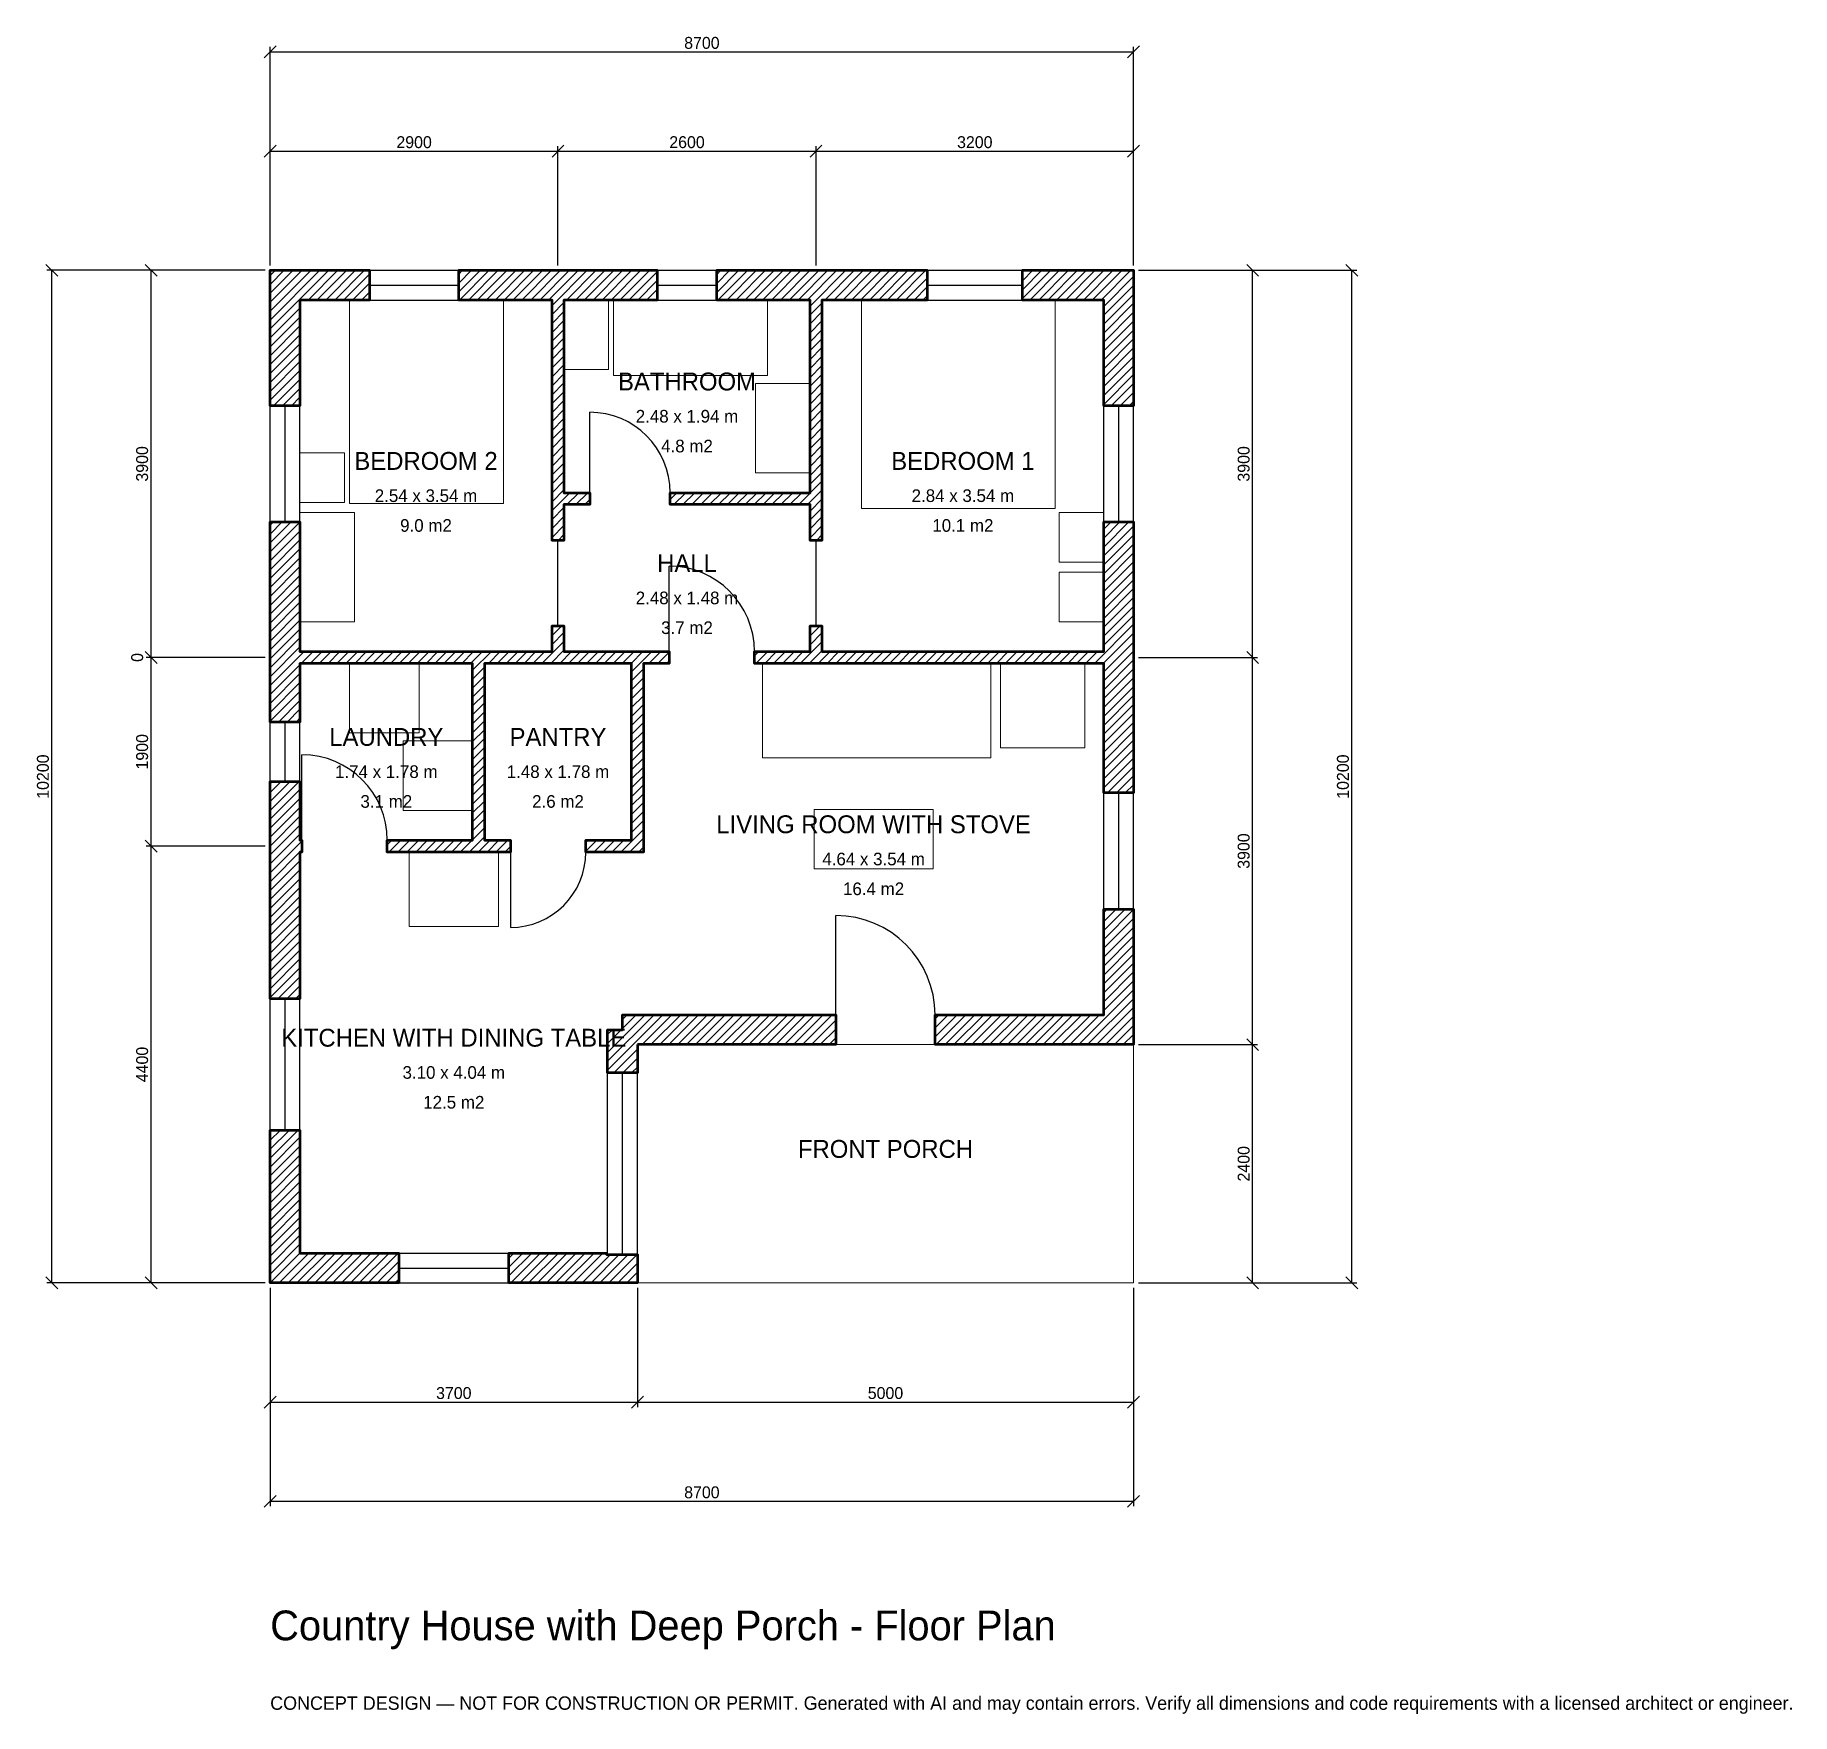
# Model space of a CAD drawing. Header units: millimetres. Extents: x -2369 to 15333, y -4341 to 12569.
import ezdxf
from ezdxf.enums import TextEntityAlignment as Align

# ---------------------------------------------------------------- set-up
doc = ezdxf.new("R2010")
doc.units = ezdxf.units.MM
doc.linetypes.add('DASHED', pattern=[1.524, 1.27, -0.254])
for name, color, linetype, lineweight in [('A-ANNO-DIMS', 1, 'Continuous', 13), ('A-ANNO-TEXT', 7, 'Continuous', 18), ('A-AREA-IDEN', 7, 'Continuous', 18), ('A-DOOR', 2, 'Continuous', 25), ('A-FLOR-FIXT', 9, 'Continuous', 13), ('A-FURN', 9, 'Continuous', 13), ('A-GLAZ', 4, 'Continuous', 25), ('A-SITE-PAVE', 8, 'Continuous', 13), ('A-WALL', 7, 'Continuous', 50), ('A-WALL-PATT', 8, 'Continuous', 13)]:
    doc.layers.add(name, color=color, linetype=linetype, lineweight=lineweight)
doc.dimstyles.new('PLAN', dxfattribs={"dimtxt": 120, "dimasz": 80, "dimexe": 50, "dimexo": 50, "dimgap": 30, "dimtad": 1, "dimdec": 0, "dimtsz": 60, "dimcen": 2.5, "dimclrd": 1, "dimclre": 1, "dimazin": 3, "dimtfac": 1, "dimtmove": 0, "dimatfit": 3})

msp = doc.modelspace()

# ---------------------------------------------------------------- hatches: boundary and pattern name
at = {"layer": 'A-WALL-PATT'}
h = msp.add_hatch(dxfattribs=at)
h.set_pattern_fill('ANSI31', color=8, scale=20)
h.paths.add_polyline_path([(-0.001, 0), (-0.001, 300), (0, 300), (0, 1540), (300, 1540), (300, 300), (1295, 300), (1295, 0), (300, 0), (300, -0.001), (0, -0.001), (0, 0), (-0.001, 0)])
h.paths.add_polyline_path([(0, 4250), (0, 4340), (-0.001, 4340), (-0.001, 4460), (0, 4460), (0, 4550), (0, 5050), (300, 5050), (300, 4550), (300, 4460), (320, 4460), (320, 4340), (300, 4340), (300, 4250), (300, 2860), (0, 2860), (0, 4250)])
h.paths.add_polyline_path([(0, 6150), (0, 6240), (-0.001, 6240), (-0.001, 6360), (0, 6360), (0, 6450), (0, 7665), (300, 7665), (300, 6450), (300, 6360), (2040, 6360), (2160, 6360), (2840, 6360), (2840, 6620), (2960, 6620), (2960, 6360), (3760, 6360), (3760, 6360), (4020, 6360), (4020, 6240), (3760, 6240), (3760, 4460), (3760, 4340), (3640, 4340), (3180, 4340), (3180, 4460), (3640, 4460), (3640, 6240), (3640, 6240), (2960, 6240), (2960, 6240), (2840, 6240), (2840, 6240), (2160, 6240), (2160, 4460), (2420, 4460), (2420, 4340), (2160, 4340), (2040, 4340), (1180, 4340), (1180, 4460), (2040, 4460), (2040, 6240), (300, 6240), (300, 6150), (300, 5650), (0, 5650), (0, 6150)])
h.paths.add_polyline_path([(0, 9900), (-0.001, 9900), (-0.001, 10200), (0, 10200), (0, 10200.001), (300, 10200.001), (300, 10200), (1000, 10200), (1000, 9900), (300, 9900), (300, 8835), (0, 8835), (0, 9900)])
h.paths.add_polyline_path([(2750, 10200), (2840, 10200), (2840, 10200.001), (2960, 10200.001), (2960, 10200), (3050, 10200), (3900, 10200), (3900, 9900), (3050, 9900), (2960, 9900), (2960, 7960), (3220, 7960), (3220, 7840), (2960, 7840), (2960, 7480), (2840, 7480), (2840, 7840), (2840, 7960), (2840, 9900), (2750, 9900), (1900, 9900), (1900, 10200), (2750, 10200)])
h.paths.add_polyline_path([(5350, 10200), (5440, 10200), (5440, 10200.001), (5560, 10200.001), (5560, 10200), (5650, 10200), (6620, 10200), (6620, 9900), (5650, 9900), (5560, 9900), (5560, 7960), (5560, 7840), (5560, 7480), (5440, 7480), (5440, 7840), (4030, 7840), (4030, 7960), (5440, 7960), (5440, 9900), (5350, 9900), (4500, 9900), (4500, 10200), (5350, 10200)])
h.paths.add_polyline_path([(8400, 10200), (8400, 10200.001), (8700, 10200.001), (8700, 10200), (8700.001, 10200), (8700.001, 9900), (8700, 9900), (8700, 8835), (8400, 8835), (8400, 9900), (7580, 9900), (7580, 10200), (8400, 10200)])
h.paths.add_polyline_path([(8700, 6450), (8700, 6360), (8700.001, 6360), (8700.001, 6240), (8700, 6240), (8700, 6150), (8700, 4935), (8400, 4935), (8400, 6150), (8400, 6240), (5560, 6240), (5440, 6240), (4880, 6240), (4880, 6360), (5440, 6360), (5440, 6620), (5560, 6620), (5560, 6360), (8400, 6360), (8400, 6450), (8400, 7665), (8700, 7665), (8700, 6450)])
h.paths.add_polyline_path([(8700, 2700), (8700.001, 2700), (8700.001, 2400), (8700, 2400), (8700, 2399.999), (8400, 2399.999), (8400, 2400), (6700, 2400), (6700, 2700), (8400, 2700), (8400, 3765), (8700, 3765), (8700, 2700)])
h.paths.add_polyline_path([(3700, 2400), (3700, 2115), (3400, 2115), (3400, 2550), (3550, 2550), (3550, 2700), (5700, 2700), (5700, 2400), (3700, 2400)])
h.paths.add_polyline_path([(3700.001, 0), (3700, 0), (3700, -0.001), (3400, -0.001), (3400, 0), (2405, 0), (2405, 300), (3390, 300), (3390, 285), (3700.001, 285), (3700.001, 0)])

# ---------------------------------------------------------------- linework, layer by layer
at = {"layer": 'A-DOOR'}
for p, q in [((3220, 7960), (3220, 8770)), ((2900, 6620), (2900, 7480)), ((5500, 6620), (5500, 7480)), ((4020, 6360), (4020, 7220)), ((320, 4460), (320, 5320)), ((2420, 4340), (2420, 3580)), ((5700, 2700), (5700, 3700))]:
    msp.add_line(p, q, dxfattribs=at)
for centre, radius, start, end in [((3220, 7960), 810, 0, 90), ((4020, 6360), 860, 0, 90), ((320, 4460), 860, 0, 90), ((2420, 4340), 760, 270, 360), ((5700, 2700), 1000, 0, 90)]:
    msp.add_arc(centre, radius, start, end, dxfattribs=at)
at = {"layer": 'A-FLOR-FIXT'}
for points in [[(2960, 9200), (3410, 9200), (3410, 9900), (2960, 9900)], [(3460, 9140), (5010, 9140), (5010, 9900), (3460, 9900)], [(4890, 8160), (5440, 8160), (5440, 9060), (4890, 9060)]]:
    msp.add_lwpolyline(points, close=True, dxfattribs=at)
at = {"layer": 'A-FURN'}
for points in [[(800, 7850), (2350, 7850), (2350, 9900), (800, 9900)], [(5960, 7800), (7910, 7800), (7910, 9900), (5960, 9900)], [(300, 7860), (750, 7860), (750, 8360), (300, 8360)], [(300, 6660), (850, 6660), (850, 7760), (300, 7760)], [(7950, 7260), (8400, 7260), (8400, 7760), (7950, 7760)], [(7950, 6660), (8400, 6660), (8400, 7160), (7950, 7160)], [(800, 5540), (1500, 5540), (1500, 6240), (800, 6240)], [(4960, 5290), (7260, 5290), (7260, 6240), (4960, 6240)], [(7360, 5390), (8210, 5390), (8210, 6240), (7360, 6240)], [(1340, 4760), (2040, 4760), (2040, 5460), (1340, 5460)], [(5480, 4170), (6680, 4170), (6680, 4770), (5480, 4770)], [(1400, 3590), (2300, 3590), (2300, 4340), (1400, 4340)]]:
    msp.add_lwpolyline(points, close=True, dxfattribs=at)
at = {"layer": 'A-GLAZ'}
for p, q in [((1000, 10200), (1900, 10200)), ((3900, 10200), (4500, 10200)), ((6620, 10200), (7580, 10200)), ((1000, 10050), (1900, 10050)), ((3900, 10050), (4500, 10050)), ((6620, 10050), (7580, 10050)), ((1000, 9900), (1900, 9900)), ((3900, 9900), (4500, 9900)), ((6620, 9900), (7580, 9900)), ((0, 7665), (0, 8835)), ((150, 7665), (150, 8835)), ((300, 7665), (300, 8835)), ((8400, 7665), (8400, 8835)), ((8550, 7665), (8550, 8835)), ((8700, 7665), (8700, 8835)), ((0, 5050), (0, 5650)), ((150, 5050), (150, 5650)), ((300, 5050), (300, 5650)), ((8400, 3765), (8400, 4935)), ((8550, 3765), (8550, 4935)), ((8700, 3765), (8700, 4935)), ((0, 1540), (0, 2860)), ((150, 1540), (150, 2860)), ((300, 1540), (300, 2860)), ((3400, 285), (3400, 2115)), ((3550, 285), (3550, 2115)), ((3700, 285), (3700, 2115)), ((1295, 300), (2405, 300)), ((1295, 150), (2405, 150)), ((1295, 0), (2405, 0))]:
    msp.add_line(p, q, dxfattribs=at)
at = {"layer": 'A-SITE-PAVE', "linetype": 'DASHED'}
msp.add_lwpolyline([(3700, 0), (8700, 0), (8700, 2400), (3700, 2400)], close=True, dxfattribs=at)
at = {"layer": 'A-WALL'}
for points in [[(0, 9900), (-0.001, 9900), (-0.001, 10200), (0, 10200), (0, 10200.001), (300, 10200.001), (300, 10200), (1000, 10200), (1000, 9900), (300, 9900), (300, 8835), (0, 8835), (0, 9900)], [(2750, 10200), (2840, 10200), (2840, 10200.001), (2960, 10200.001), (2960, 10200), (3050, 10200), (3900, 10200), (3900, 9900), (3050, 9900), (2960, 9900), (2960, 7960), (3220, 7960), (3220, 7840), (2960, 7840), (2960, 7480), (2840, 7480), (2840, 7840), (2840, 7960), (2840, 9900), (2750, 9900), (1900, 9900), (1900, 10200), (2750, 10200)], [(5350, 10200), (5440, 10200), (5440, 10200.001), (5560, 10200.001), (5560, 10200), (5650, 10200), (6620, 10200), (6620, 9900), (5650, 9900), (5560, 9900), (5560, 7960), (5560, 7840), (5560, 7480), (5440, 7480), (5440, 7840), (4030, 7840), (4030, 7960), (5440, 7960), (5440, 9900), (5350, 9900), (4500, 9900), (4500, 10200), (5350, 10200)], [(8400, 10200), (8400, 10200.001), (8700, 10200.001), (8700, 10200), (8700.001, 10200), (8700.001, 9900), (8700, 9900), (8700, 8835), (8400, 8835), (8400, 9900), (7580, 9900), (7580, 10200), (8400, 10200)], [(0, 6150), (0, 6240), (-0.001, 6240), (-0.001, 6360), (0, 6360), (0, 6450), (0, 7665), (300, 7665), (300, 6450), (300, 6360), (2040, 6360), (2160, 6360), (2840, 6360), (2840, 6620), (2960, 6620), (2960, 6360), (3760, 6360), (3760, 6360), (4020, 6360), (4020, 6240), (3760, 6240), (3760, 4460), (3760, 4340), (3640, 4340), (3180, 4340), (3180, 4460), (3640, 4460), (3640, 6240), (3640, 6240), (2960, 6240), (2960, 6240), (2840, 6240), (2840, 6240), (2160, 6240), (2160, 4460), (2420, 4460), (2420, 4340), (2160, 4340), (2040, 4340), (1180, 4340), (1180, 4460), (2040, 4460), (2040, 6240), (300, 6240), (300, 6150), (300, 5650), (0, 5650), (0, 6150)], [(8700, 6450), (8700, 6360), (8700.001, 6360), (8700.001, 6240), (8700, 6240), (8700, 6150), (8700, 4935), (8400, 4935), (8400, 6150), (8400, 6240), (5560, 6240), (5440, 6240), (4880, 6240), (4880, 6360), (5440, 6360), (5440, 6620), (5560, 6620), (5560, 6360), (8400, 6360), (8400, 6450), (8400, 7665), (8700, 7665), (8700, 6450)], [(0, 4250), (0, 4340), (-0.001, 4340), (-0.001, 4460), (0, 4460), (0, 4550), (0, 5050), (300, 5050), (300, 4550), (300, 4460), (320, 4460), (320, 4340), (300, 4340), (300, 4250), (300, 2860), (0, 2860), (0, 4250)], [(8700, 2700), (8700.001, 2700), (8700.001, 2400), (8700, 2400), (8700, 2399.999), (8400, 2399.999), (8400, 2400), (6700, 2400), (6700, 2700), (8400, 2700), (8400, 3765), (8700, 3765), (8700, 2700)], [(3700, 2400), (3700, 2115), (3400, 2115), (3400, 2550), (3550, 2550), (3550, 2700), (5700, 2700), (5700, 2400), (3700, 2400)], [(-0.001, 0), (-0.001, 300), (0, 300), (0, 1540), (300, 1540), (300, 300), (1295, 300), (1295, 0), (300, 0), (300, -0.001), (0, -0.001), (0, 0), (-0.001, 0)], [(3700.001, 0), (3700, 0), (3700, -0.001), (3400, -0.001), (3400, 0), (2405, 0), (2405, 300), (3390, 300), (3390, 285), (3700.001, 285), (3700.001, 0)]]:
    msp.add_lwpolyline(points, close=True, dxfattribs=at)

# ---------------------------------------------------------------- texts
at = {"layer": 'A-ANNO-TEXT'}
for s, height, p in [('Country House with Deep Porch - Floor Plan', 300, (0, -3600)), ('CONCEPT DESIGN — NOT FOR CONSTRUCTION OR PERMIT. Generated with AI and may contain errors. Verify all dimensions and code requirements with a licensed architect or engineer.', 135, (0, -4300))]:
    msp.add_text(s, height=height, dxfattribs=at).set_placement(p)
at = {"layer": 'A-AREA-IDEN'}
for s, height, p in [('BATHROOM', 180, (4200, 9080)), ('2.48 x 1.94 m', 127.5, (4200, 8730)), ('BEDROOM 2', 180, (1570, 8280)), ('4.8 m2', 127.5, (4200, 8430)), ('BEDROOM 1', 180, (6980, 8280)), ('2.54 x 3.54 m', 127.5, (1570, 7930)), ('2.84 x 3.54 m', 127.5, (6980, 7930)), ('9.0 m2', 127.5, (1570, 7630)), ('10.1 m2', 127.5, (6980, 7630)), ('HALL', 180, (4200, 7250)), ('2.48 x 1.48 m', 127.5, (4200, 6900)), ('3.7 m2', 127.5, (4200, 6600)), ('LAUNDRY', 180, (1170, 5500)), ('PANTRY', 180, (2900, 5500)), ('1.74 x 1.78 m', 127.5, (1170, 5150)), ('1.48 x 1.78 m', 127.5, (2900, 5150)), ('3.1 m2', 127.5, (1170, 4850)), ('2.6 m2', 127.5, (2900, 4850)), ('LIVING ROOM WITH STOVE', 180, (6080, 4620)), ('4.64 x 3.54 m', 127.5, (6080, 4270)), ('16.4 m2', 127.5, (6080, 3970)), ('KITCHEN WITH DINING TABLE', 180, (1850, 2470)), ('3.10 x 4.04 m', 127.5, (1850, 2120)), ('12.5 m2', 127.5, (1850, 1820)), ('FRONT PORCH', 180, (6200, 1350))]:
    msp.add_text(s, height=height, dxfattribs=at).set_placement(p, align=Align.MIDDLE_CENTER)

# ---------------------------------------------------------------- dimensions: what is measured, and where the dimension line sits
at = {"layer": 'A-ANNO-DIMS'}
for base, p1, p2, text in [((0, 12400), (0, 10200), (8700, 10200), '8700'), ((0, 11400), (0, 10200), (2900, 10200), '2900'), ((2900, 11400), (2900, 10200), (5500, 10200), '2600'), ((5500, 11400), (5500, 10200), (8700, 10200), '3200'), ((0, -1200), (0, 0), (3700, 0), '3700'), ((0, -2200), (0, 0), (8700, 0), '8700'), ((3700, -1200), (3700, 0), (8700, 0), '5000')]:
    msp.add_linear_dim(base=base, p1=p1, p2=p2, text=text, dimstyle='PLAN', dxfattribs=at).render()
for base, p1, p2, text in [((-2200, 0), (0, 0), (0, 10200), '10200'), ((-1200, 6300), (0, 6300), (0, 10200), '3900'), ((9900, 6300), (8700, 6300), (8700, 10200), '3900'), ((10900, 0), (8700, 0), (8700, 10200), '10200'), ((-1200, 6300), (0, 6300), (0, 6300), '0'), ((-1200, 4400), (0, 4400), (0, 6300), '1900'), ((9900, 2400), (8700, 2400), (8700, 6300), '3900'), ((-1200, 0), (0, 0), (0, 4400), '4400'), ((9900, 0), (8700, 0), (8700, 2400), '2400')]:
    msp.add_linear_dim(base=base, p1=p1, p2=p2, angle=90, text=text, dimstyle='PLAN', dxfattribs=at).render()

doc.saveas('drawing.dxf')
